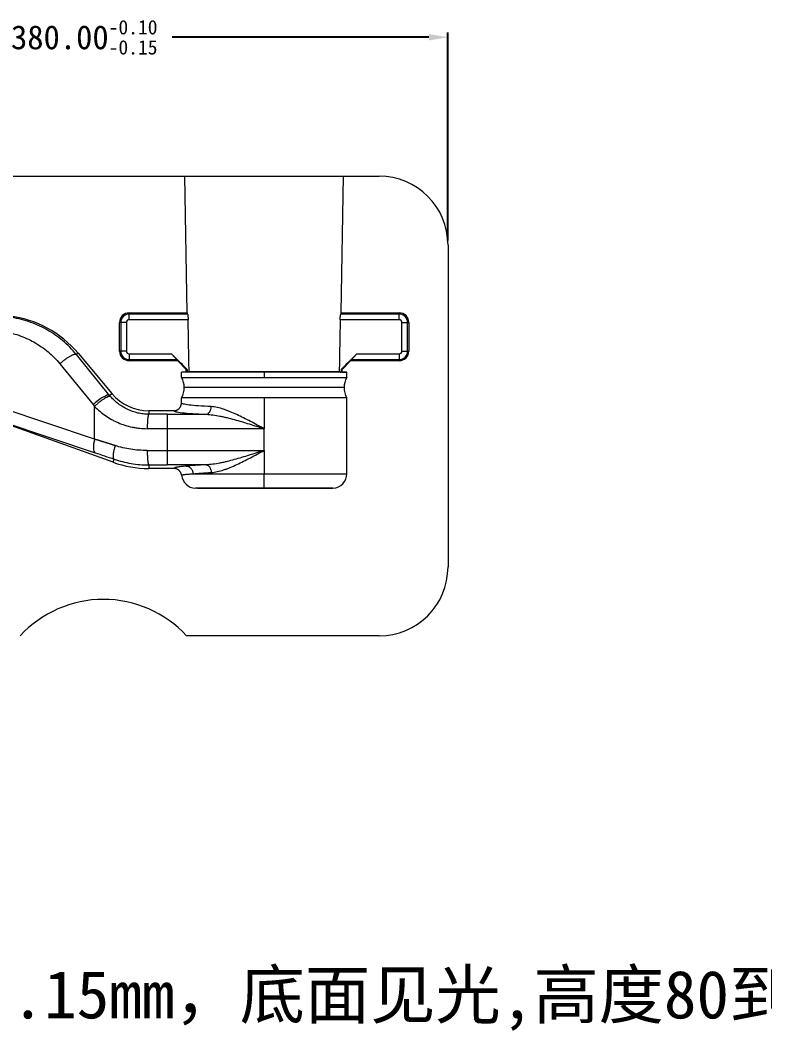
# Model space of a CAD drawing. Header units: millimetres. Extents: x 588 to 2025, y -315 to 707.
# Drawn here: x 918 to 1307, y -315 to 213 of the extents above; entities that cross this region are included whole.
import ezdxf

# ---------------------------------------------------------------- set-up
doc = ezdxf.new("R2010")
doc.units = ezdxf.units.MM
doc.layers.add('core', color=7, linetype='Continuous', lineweight=20)
doc.layers.add('dim', color=82, linetype='Continuous', lineweight=9)
doc.dimstyles.get("Standard").update_dxf_attribs({"dimscale": 5, "dimtxt": 0.18, "dimasz": 0.18, "dimexe": 0.18, "dimexo": 0.0625, "dimgap": 0.09, "dimtad": 0, "dimtih": 1, "dimtoh": 1, "dimzin": 0, "dimdsep": 46, "dimtxsty": 'Standard', "dimcen": 0.09, "dimadec": 0, "dimazin": 0, "dimtfac": 1, "dimtofl": 0, "dimtmove": 0, "dimatfit": 3, "dimfxl": 0, "dimtolj": 1, "dimtzin": 0, "dimarcsym": 0})

# ---------------------------------------------------------------- blocks, each defined once
blk = doc.blocks.new('*D8')
at = {"layer": 'Defpoints', "color": 0, "lineweight": 18, "transparency": 16777216}
for p in [(1141.22, 203.85), (761.22, 95.3), (1141.22, 95.3)]:
    blk.add_point(p, dxfattribs=at)
at = {"layer": 'dim', "color": 0, "lineweight": -2, "transparency": 16777216}
for p, q in [((761.22, 97.8), (761.22, 206.35)), ((1141.22, 97.8), (1141.22, 206.35)), ((771.22, 203.85), (905.39, 203.85)), ((1131.22, 203.85), (997.06, 203.85))]:
    blk.add_line(p, q, dxfattribs=at)
at = {"layer": 'dim', "color": 0, "lineweight": 18, "transparency": 16777216}
for points in [[(771.22, 205.51), (771.22, 202.18), (761.22, 203.85)], [(1131.22, 205.51), (1131.22, 202.18), (1141.22, 203.85)]]:
    blk.add_solid(points, dxfattribs=at)
at = {"layer": 'dim', "color": 0, "lineweight": 18, "transparency": 16777216, "insert": (951.22, 203.85), "char_height": 12.5, "attachment_point": 5}
blk.add_mtext('\\A1;380.00{\\H7.5;\\S-0.10^ -0.15;}', dxfattribs=at)

msp = doc.modelspace()

# ---------------------------------------------------------------- linework, layer by layer
at = {"layer": 'core', "lineweight": 18}
for p, q in [((797.225, 131.301), (1003.736, 131.301)), ((1004.981, 59.963), (1003.736, 131.301)), ((1003.736, 131.301), (1086.654, 131.301)), ((1085.409, 59.963), (1086.654, 131.301)), ((1086.654, 131.301), (1105.225, 131.301)), ((1141.225, 95.301), (1141.225, -72.699)), ((974.623, 59.963), (1004.981, 59.963)), ((1085.409, 59.963), (1115.767, 59.963)), ((969.623, 39.963), (969.623, 54.963)), ((1120.767, 54.963), (1120.767, 39.963)), ((947.982, 38.894), (965.648, 17.841)), ((1000.02, 34.963), (974.623, 34.963)), ((1004.52, 30.463), (1000.02, 34.963)), ((1085.87, 30.463), (1090.37, 34.963)), ((1115.767, 34.963), (1090.37, 34.963)), ((1004.52, 29.053), (1001.98, 28.964)), ((1001.98, 26.219), (1001.98, 28.964)), ((1045.195, 28.964), (1001.98, 28.964)), ((1004.52, 29.053), (1004.52, 30.463)), ((1004.965, 30.463), (1004.52, 30.463)), ((1004.965, 29.053), (1004.52, 29.053)), ((1004.965, 30.463), (1004.965, 29.053)), ((1004.965, 29.053), (1005.976, 29.088)), ((1084.414, 29.088), (1005.976, 29.088)), ((1088.41, 28.964), (1045.195, 28.964)), ((1085.87, 30.463), (1085.425, 30.463)), ((1085.425, 30.463), (1085.425, 29.053)), ((1085.87, 29.053), (1085.425, 29.053)), ((1085.87, 29.053), (1085.87, 30.463)), ((1085.87, 29.053), (1088.41, 28.964)), ((1088.41, 26.219), (1088.41, 28.964)), ((1001.98, 26.219), (1045.195, 26.219)), ((1045.195, 26.219), (1088.41, 26.219)), ((1001.98, 12.892), (1001.98, 15.63)), ((1045.195, 15.63), (1001.98, 15.63)), ((1088.41, 15.63), (1045.195, 15.63)), ((1088.41, -24.053), (1088.41, 15.63)), ((997.96, 8.866), (984.895, 8.866)), ((966.235, -18.039), (908.517, 2.661)), ((998.028, -21.284), (984.895, -21.284)), ((1010.309, -31.623), (1009.254, -31.586)), ((1038.665, -31.635), (1011.01, -31.635)), ((1051.725, -31.635), (1038.665, -31.635)), ((1079.379, -31.635), (1051.725, -31.635)), ((1080.081, -31.623), (1081.136, -31.586)), ((1105.225, -108.699), (1004.691, -108.699))]:
    msp.add_line(p, q, dxfattribs=at)
at = {"layer": 'core', "lineweight": 13}
for p, q in [((974.623, 59.342), (974.623, 59.963)), ((974.623, 56.387), (974.623, 59.342)), ((1005.146, 59.342), (974.623, 59.342)), ((1115.767, 59.342), (1085.244, 59.342)), ((1115.767, 59.342), (1115.767, 59.963)), ((1115.767, 56.387), (1115.767, 59.342)), ((970.244, 54.963), (969.623, 54.963)), ((973.198, 54.963), (970.244, 54.963)), ((970.244, 54.963), (970.244, 39.963)), ((973.198, 54.963), (973.198, 39.963)), ((1005.494, 56.387), (974.623, 56.387)), ((1115.767, 56.387), (1084.896, 56.387)), ((1117.192, 54.963), (1120.146, 54.963)), ((1117.192, 39.963), (1117.192, 54.963)), ((1120.146, 54.963), (1120.767, 54.963)), ((1120.146, 39.963), (1120.146, 54.963)), ((947.982, 38.894), (947.105, 38.158)), ((964.487, 16.867), (947.105, 38.158)), ((970.244, 39.963), (969.623, 39.963)), ((973.198, 39.963), (970.244, 39.963)), ((974.623, 38.538), (974.623, 35.584)), ((974.623, 38.538), (996.815, 38.538)), ((1093.575, 38.538), (1115.767, 38.538)), ((1115.767, 38.538), (1115.767, 35.584)), ((1117.192, 39.963), (1120.146, 39.963)), ((1120.146, 39.963), (1120.767, 39.963)), ((938.502, 33.319), (955.884, 12.028)), ((974.623, 35.584), (999.535, 35.584)), ((974.623, 35.584), (974.623, 34.963)), ((1090.855, 35.584), (1115.767, 35.584)), ((1115.767, 35.584), (1115.767, 34.963)), ((1045.195, 28.964), (1045.195, 26.219)), ((964.487, 16.867), (965.648, 17.841)), ((1086.902, 20.924), (1003.487, 20.924)), ((956.654, -5.996), (956.654, 11.117)), ((1045.195, 15.63), (1045.195, -0.552)), ((956.654, -5.996), (908.392, 10.221)), ((984.895, 8.866), (984.895, 7.002)), ((994.48, 6.976), (994.48, -0.552)), ((994.48, 6.976), (1014.95, 6.976)), ((908.687, 3.136), (956.95, -13.081)), ((1045.195, -0.552), (994.48, -0.552)), ((994.48, -0.552), (994.48, -11.866)), ((1045.195, -11.866), (1045.195, -0.552)), ((994.48, -11.866), (1045.195, -11.866)), ((994.48, -11.866), (994.48, -19.394)), ((1045.195, -11.866), (1045.195, -24.053)), ((966.235, -18.039), (966.812, -16.43)), ((984.895, -19.419), (984.895, -21.284)), ((1014.95, -19.394), (994.48, -19.394)), ((1007.955, -24.053), (1045.195, -24.053)), ((1045.195, -31.586), (1045.195, -24.053)), ((1045.195, -24.053), (1088.41, -24.053)), ((1045.195, -31.586), (1009.254, -31.586)), ((1010.309, -31.623), (1045.195, -31.623)), ((1081.136, -31.586), (1045.195, -31.586)), ((1045.195, -31.586), (1045.195, -31.623)), ((1045.195, -31.635), (1045.195, -31.623)), ((1045.195, -31.623), (1080.081, -31.623))]:
    msp.add_line(p, q, dxfattribs=at)
at = {"layer": 'core', "lineweight": 18}
for centre, radius, start, end in [((1105.225, 95.301), 36, 0, 90), ((905.639, 3.364), 55.275, 40, 83.21462), ((974.623, 54.963), 5, 90, 180), ((1115.767, 54.963), 5, 0, 90), ((974.623, 39.963), 5, 180, 270), ((1115.767, 39.963), 5, 270, 360), ((993.437, 20.924), 10.05, 0, 31.78833), ((1096.952, 20.924), 10.05, 148.21167, 180), ((984.895, 33.991), 25.125, 220, 270), ((993.437, 20.924), 10.05, 328.21167, 0), ((1096.952, 20.924), 10.05, 180, 211.78833), ((984.895, 33.991), 55.275, 250.27, 270), ((1009.517, -24.053), 7.537, 186.23886, 268), ((1080.872, -24.053), 7.537, 272, 0), ((1011.01, -11.535), 20.1, 268, 270), ((1079.379, -11.535), 20.1, 270, 272), ((1105.225, -72.699), 36, 270, 0), ((961.225, -148.699), 59.07, 42.62232, 137.37768)]:
    msp.add_arc(centre, radius, start, end, dxfattribs=at)
at = {"layer": 'core', "lineweight": 13}
for centre, radius, start, end in [((974.623, 54.963), 4.379, 90, 180), ((1115.767, 54.963), 4.379, 360, 90), ((974.623, 54.963), 1.425, 90, 180), ((1115.767, 54.963), 1.425, 360, 90), ((974.623, 39.963), 4.379, 180, 270), ((974.623, 39.963), 1.425, 180, 270), ((1115.767, 39.963), 1.425, 270, 0), ((1115.767, 39.963), 4.379, 270, 360)]:
    msp.add_arc(centre, radius, start, end, dxfattribs=at)
at = {"layer": 'core', "lineweight": 18}
for start_param, end_param in [(3.1446705, 3.2323495), (6.1924285, 6.2801075)]:
    msp.add_ellipse((1045.195, 59.985), major_axis=(40.214, 0), ratio=0.1763278, start_param=start_param, end_param=end_param, dxfattribs=at)
at = {"layer": 'core', "lineweight": 13}
for centre, major_axis, ratio, start_param, end_param in [((958.721, 12.028), (5.839, 4.767), 0.2488373, 0.054062, 1.8666462), ((959.491, -5.996), (2.401, 7.145), 0.3593654, 1.6909698, 3.0854808)]:
    msp.add_ellipse(centre, major_axis=major_axis, ratio=ratio, start_param=start_param, end_param=end_param, dxfattribs=at)
at = {"layer": 'core', "lineweight": 18}
for points, knots in [([(1005.146, 59.342), (1005.162, 59.311), (1005.179, 59.266), (1005.205, 59.177), (1005.214, 59.144), (1005.227, 59.089), (1005.234, 59.06), (1005.241, 59.029), (1005.246, 59.008), (1005.248, 58.997), (1005.269, 58.898), (1005.288, 58.799), (1005.315, 58.632), (1005.325, 58.573), (1005.338, 58.481), (1005.343, 58.449), (1005.351, 58.385), (1005.356, 58.352), (1005.378, 58.184), (1005.394, 58.041), (1005.416, 57.816), (1005.423, 57.739), (1005.433, 57.62), (1005.437, 57.58), (1005.441, 57.519), (1005.443, 57.499), (1005.446, 57.458), (1005.448, 57.437), (1005.461, 57.251), (1005.47, 57.083), (1005.482, 56.826), (1005.485, 56.739), (1005.489, 56.608), (1005.49, 56.564), (1005.493, 56.476), (1005.493, 56.432), (1005.494, 56.387)], [0, 0, 0, 0, 0.125, 0.125, 0.1875, 0.1875, 0.21875, 0.234375, 0.234375, 0.25, 0.25, 0.375, 0.375, 0.4375, 0.4375, 0.46875, 0.46875, 0.5, 0.5, 0.625, 0.625, 0.6875, 0.6875, 0.71875, 0.71875, 0.734375, 0.734375, 0.75, 0.75, 0.875, 0.875, 0.9375, 0.9375, 0.96875, 0.96875, 1, 1, 1, 1]), ([(1084.896, 56.387), (1084.899, 56.564), (1084.904, 56.738), (1084.916, 56.996), (1084.92, 57.081), (1084.927, 57.207), (1084.931, 57.27), (1084.937, 57.354), (1084.939, 57.396), (1084.953, 57.582), (1084.966, 57.739), (1084.988, 57.965), (1084.996, 58.038), (1085.008, 58.145), (1085.013, 58.181), (1085.019, 58.233), (1085.021, 58.25), (1085.025, 58.284), (1085.028, 58.301), (1085.047, 58.452), (1085.065, 58.575), (1085.093, 58.742), (1085.102, 58.795), (1085.116, 58.87), (1085.121, 58.894), (1085.13, 58.941), (1085.135, 58.964), (1085.158, 59.073), (1085.176, 59.147), (1085.202, 59.236), (1085.211, 59.262), (1085.223, 59.296), (1085.227, 59.307), (1085.236, 59.326), (1085.24, 59.334), (1085.244, 59.342)], [0, 0, 0, 0, 0.125, 0.125, 0.1875, 0.1875, 0.21875, 0.234375, 0.25, 0.25, 0.375, 0.375, 0.4375, 0.4375, 0.46875, 0.46875, 0.484375, 0.484375, 0.5, 0.5, 0.625, 0.625, 0.6875, 0.6875, 0.71875, 0.71875, 0.75, 0.75, 0.875, 0.875, 0.9375, 0.9375, 0.96875, 0.96875, 1, 1, 1, 1]), ([(999.535, 35.584), (999.524, 35.602), (999.508, 35.626), (999.468, 35.683), (999.442, 35.717), (999.398, 35.774), (999.382, 35.794), (999.356, 35.826), (999.348, 35.837), (999.329, 35.859), (999.32, 35.871), (999.272, 35.929), (999.231, 35.978), (999.141, 36.084), (999.093, 36.14), (999.029, 36.213), (999.016, 36.228), (998.989, 36.258), (998.976, 36.273), (998.935, 36.319), (998.908, 36.35), (998.824, 36.444), (998.766, 36.508), (998.646, 36.64), (998.585, 36.707), (998.458, 36.844), (998.393, 36.914), (998.31, 37.003), (998.293, 37.021), (998.26, 37.057), (998.243, 37.075), (998.192, 37.129), (998.158, 37.165), (997.986, 37.347), (997.846, 37.493), (997.56, 37.788), (997.414, 37.937), (997.229, 38.124), (997.191, 38.162), (997.117, 38.237), (997.079, 38.275), (996.966, 38.388), (996.891, 38.463), (996.815, 38.538)], [0, 0, 0, 0, 0.0625, 0.0625, 0.125, 0.125, 0.15625, 0.15625, 0.171875, 0.171875, 0.1875, 0.1875, 0.25, 0.25, 0.3125, 0.3125, 0.328125, 0.328125, 0.34375, 0.34375, 0.375, 0.375, 0.4375, 0.4375, 0.5, 0.5, 0.5625, 0.5625, 0.578125, 0.578125, 0.59375, 0.59375, 0.625, 0.625, 0.75, 0.75, 0.875, 0.875, 0.90625, 0.90625, 0.9375, 0.9375, 1, 1, 1, 1]), ([(1093.575, 38.538), (1093.423, 38.388), (1093.274, 38.238), (1092.979, 37.94), (1092.834, 37.792), (1092.548, 37.497), (1092.407, 37.35), (1092.131, 37.058), (1091.998, 36.916), (1091.808, 36.71), (1091.746, 36.643), (1091.656, 36.543), (1091.626, 36.511), (1091.568, 36.446), (1091.539, 36.414), (1091.455, 36.319), (1091.401, 36.258), (1091.299, 36.141), (1091.251, 36.086), (1091.161, 35.98), (1091.119, 35.93), (1091.061, 35.86), (1091.043, 35.838), (1091.009, 35.795), (1090.993, 35.775), (1090.948, 35.718), (1090.923, 35.684), (1090.892, 35.641), (1090.883, 35.628), (1090.867, 35.604), (1090.861, 35.593), (1090.855, 35.584)], [0, 0, 0, 0, 0.125, 0.125, 0.25, 0.25, 0.375, 0.375, 0.5, 0.5, 0.5625, 0.5625, 0.59375, 0.59375, 0.625, 0.625, 0.6875, 0.6875, 0.75, 0.75, 0.8125, 0.8125, 0.84375, 0.84375, 0.875, 0.875, 0.9375, 0.9375, 0.96875, 0.96875, 1, 1, 1, 1]), ([(997.96, 8.866), (998.093, 8.866), (998.225, 8.873), (998.486, 8.899), (998.616, 8.918), (998.873, 8.969), (999, 9.001), (999.158, 9.049), (999.19, 9.059), (999.253, 9.079), (999.284, 9.09), (999.378, 9.124), (999.439, 9.148), (999.622, 9.224), (999.74, 9.28), (999.971, 9.404), (1000.083, 9.472), (1000.247, 9.582), (1000.301, 9.619), (1000.381, 9.678), (1000.407, 9.698), (1000.459, 9.739), (1000.485, 9.76), (1000.613, 9.865), (1000.711, 9.953), (1000.896, 10.138), (1001.071, 10.333), (1001.227, 10.544), (1001.319, 10.682), (1001.337, 10.709), (1001.372, 10.765), (1001.39, 10.794), (1001.441, 10.879), (1001.473, 10.936), (1001.567, 11.11), (1001.623, 11.228), (1001.723, 11.47), (1001.79, 11.655), (1001.842, 11.846), (1001.875, 11.974), (1001.889, 12.039), (1001.928, 12.234), (1001.947, 12.364), (1001.973, 12.627), (1001.98, 12.759), (1001.98, 12.892)], [0, 0, 0, 0, 0.0625, 0.0625, 0.125, 0.125, 0.1875, 0.1875, 0.203125, 0.203125, 0.21875, 0.21875, 0.25, 0.25, 0.3125, 0.3125, 0.375, 0.375, 0.40625, 0.40625, 0.421875, 0.421875, 0.4375, 0.4375, 0.5, 0.5, 0.5625, 0.625, 0.625, 0.640625, 0.640625, 0.65625, 0.65625, 0.6875, 0.6875, 0.75, 0.75, 0.8125, 0.84375, 0.84375, 0.875, 0.875, 0.9375, 0.9375, 1, 1, 1, 1]), ([(1014.95, 6.976), (1015.248, 6.994), (1015.888, 7.199), (1016.785, 8.128), (1017.381, 9.528), (1017.512, 10.526), (1017.524, 10.99)], [0, 0, 0, 0, 0.2500056, 0.5000112, 0.7500168, 1, 1, 1, 1]), ([(1004.492, -20.039), (1004.895, -20.051), (1005.762, -20.245), (1006.978, -21.171), (1007.778, -22.58), (1007.945, -23.587), (1007.955, -24.053)], [0, 0, 0, 0, 0.2500001, 0.5000001, 0.7500002, 1, 1, 1, 1]), ([(1014.95, -19.394), (1015.248, -19.412), (1015.888, -19.617), (1016.785, -20.546), (1017.381, -21.946), (1017.512, -22.944), (1017.524, -23.408)], [0, 0, 0, 0, 0.2500001, 0.5000002, 0.7500003, 1, 1, 1, 1]), ([(1002.025, -24.873), (1002.011, -24.75), (1001.992, -24.628), (1001.943, -24.389), (1001.914, -24.27), (1001.844, -24.037), (1001.803, -23.921), (1001.735, -23.751), (1001.711, -23.694), (1001.672, -23.61), (1001.659, -23.582), (1001.632, -23.527), (1001.619, -23.499), (1001.548, -23.362), (1001.487, -23.256), (1001.356, -23.05), (1001.216, -22.85), (1001.059, -22.663), (1000.954, -22.55), (1000.933, -22.528), (1000.89, -22.483), (1000.868, -22.461), (1000.803, -22.396), (1000.758, -22.354), (1000.621, -22.231), (1000.526, -22.154), (1000.331, -22.009), (1000.23, -21.94), (1000.021, -21.813), (999.914, -21.753), (999.776, -21.685), (999.748, -21.672), (999.692, -21.646), (999.608, -21.608), (999.523, -21.572), (999.352, -21.507), (999.236, -21.468), (999.002, -21.402), (998.883, -21.374), (998.703, -21.341), (998.642, -21.331), (998.52, -21.314), (998.459, -21.307), (998.274, -21.29), (998.151, -21.284), (998.028, -21.284)], [0, 0, 0, 0, 0.0625, 0.0625, 0.125, 0.125, 0.1875, 0.1875, 0.21875, 0.21875, 0.234375, 0.234375, 0.25, 0.25, 0.3125, 0.3125, 0.375, 0.4375, 0.4375, 0.453125, 0.453125, 0.46875, 0.46875, 0.5, 0.5, 0.5625, 0.5625, 0.625, 0.625, 0.6875, 0.6875, 0.703125, 0.703125, 0.71875, 0.75, 0.75, 0.8125, 0.8125, 0.875, 0.875, 0.90625, 0.90625, 0.9375, 0.9375, 1, 1, 1, 1])]:
    msp.add_open_spline(points, degree=3, knots=knots, dxfattribs=at)
at = {"layer": 'core', "lineweight": 13}
for points, knots in [([(947.105, 38.158), (944.934, 40.806), (940.097, 45.694), (931.608, 51.548), (922.184, 55.72), (915.497, 57.285), (912.111, 57.751)], [0, 0, 0, 0, 0.25, 0.5, 0.75, 1, 1, 1, 1]), ([(947.105, 38.158), (947.048, 38.203), (946.979, 38.237), (946.817, 38.286), (946.725, 38.299), (946.516, 38.305), (946.401, 38.297), (946.149, 38.26), (946.012, 38.231), (945.72, 38.152), (945.564, 38.102), (945.235, 37.982), (945.061, 37.912), (944.7, 37.752), (944.511, 37.663), (944.121, 37.466), (943.92, 37.358), (943.507, 37.126), (943.296, 37.002), (942.866, 36.738), (942.647, 36.598), (942.204, 36.305), (941.981, 36.152), (941.532, 35.835), (941.306, 35.67), (940.857, 35.332), (940.633, 35.158), (940.188, 34.803), (939.968, 34.622), (939.534, 34.255), (939.321, 34.07), (938.903, 33.696), (938.7, 33.507), (938.502, 33.319)], [0, 0, 0, 0, 0.0625, 0.0625, 0.125, 0.125, 0.1875, 0.1875, 0.25, 0.25, 0.3125, 0.3125, 0.375, 0.375, 0.4375, 0.4375, 0.5, 0.5, 0.5625, 0.5625, 0.625, 0.625, 0.6875, 0.6875, 0.75, 0.75, 0.8125, 0.8125, 0.875, 0.875, 0.9375, 0.9375, 1, 1, 1, 1]), ([(965.085, 16.154), (964.981, 16.232), (964.691, 16.331), (963.973, 16.244), (962.97, 15.875), (961.736, 15.218), (960.369, 14.321), (958.993, 13.269), (957.718, 12.166), (956.986, 11.456), (956.654, 11.117)], [0, 0, 0, 0, 0.1250005, 0.2500011, 0.3750017, 0.5000024, 0.625003, 0.7500037, 0.8750043, 1, 1, 1, 1]), ([(984.895, 7.002), (983.929, 7.008), (982.492, 7.097), (980.591, 7.373), (977.796, 7.935), (975.151, 8.85), (972.643, 10.105), (971.01, 11.035), (968.332, 12.855), (966.31, 14.743), (965.085, 16.154)], [0, 0, 0, 0, 0.125, 0.1875, 0.25, 0.5, 0.5625, 0.625, 0.75, 1, 1, 1, 1]), ([(956.654, 11.117), (958.36, 9.314), (961.172, 6.906), (964.891, 4.587), (967.157, 3.405), (970.634, 1.81), (974.298, 0.649), (978.165, -0.061), (980.795, -0.408), (982.783, -0.519), (984.118, -0.526)], [0, 0, 0, 0, 0.25, 0.375, 0.4375, 0.5, 0.75, 0.8125, 0.875, 1, 1, 1, 1]), ([(1017.524, 10.99), (1015.101, 11.106), (1012.901, 11.237), (1009.048, 11.523), (1007.396, 11.678), (1004.721, 12.005), (1003.697, 12.177), (1002.396, 12.512), (1002.054, 12.674), (1001.991, 12.837)], [0, 0, 0, 0, 0.2565089, 0.2565089, 0.5130178, 0.5130178, 0.7695267, 0.7695267, 1, 1, 1, 1]), ([(1045.195, -0.552), (1043.992, 0.099), (1041.594, 1.395), (1038.011, 3.301), (1034.428, 5.141), (1030.915, 6.842), (1028.026, 8.115), (1025.735, 9.017), (1023.448, 9.83), (1020.681, 10.62), (1018.562, 10.941), (1017.524, 10.99)], [0, 0, 0, 0, 0.125, 0.25, 0.375, 0.5, 0.625, 0.6875, 0.75, 0.875, 1, 1, 1, 1]), ([(997.96, 8.866), (997.975, 8.692), (998.722, 8.337), (1002.018, 7.825), (1007.449, 7.356), (1012.286, 7.092), (1014.95, 6.976)], [0, 0, 0, 0, 0.2416438, 0.4944292, 0.7472146, 1, 1, 1, 1]), ([(1014.95, 6.976), (1016.084, 6.943), (1018.401, 6.735), (1020.821, 6.323), (1022.676, 5.955), (1023.926, 5.69), (1026.43, 5.102), (1029.588, 4.272), (1033.427, 3.163), (1037.343, 1.963), (1041.26, 0.719), (1043.88, -0.127), (1045.195, -0.552)], [0, 0, 0, 0, 0.125, 0.25, 0.25, 0.3125, 0.375, 0.5, 0.625, 0.75, 0.875, 1, 1, 1, 1]), ([(994.48, -0.552), (994.427, -0.552), (994.323, -0.552), (994.165, -0.552), (994.008, -0.552), (993.851, -0.551), (993.693, -0.551), (993.536, -0.551), (993.379, -0.551), (993.222, -0.551), (993.064, -0.551), (992.907, -0.551), (992.75, -0.551), (992.593, -0.551), (992.435, -0.551), (992.278, -0.55), (992.121, -0.55), (991.964, -0.55), (991.806, -0.55), (991.649, -0.55), (991.492, -0.549), (991.335, -0.549), (991.178, -0.549), (991.02, -0.549), (990.863, -0.548), (990.706, -0.548), (990.549, -0.548), (990.392, -0.548), (990.235, -0.547), (990.077, -0.547), (989.92, -0.547), (989.763, -0.546), (989.606, -0.546), (989.449, -0.545), (989.292, -0.545), (989.135, -0.545), (988.978, -0.544), (988.821, -0.544), (988.664, -0.543), (988.507, -0.543), (988.35, -0.543), (988.193, -0.542), (988.036, -0.542), (987.879, -0.541), (987.722, -0.541), (987.565, -0.54), (987.408, -0.54), (987.251, -0.539), (987.094, -0.538), (986.938, -0.538), (986.781, -0.537), (986.624, -0.537), (986.467, -0.536), (986.31, -0.535), (986.154, -0.535), (985.997, -0.534), (985.84, -0.534), (985.683, -0.533), (985.527, -0.532), (985.37, -0.532), (985.214, -0.531), (985.057, -0.53), (984.9, -0.529), (984.744, -0.529), (984.587, -0.528), (984.431, -0.527), (984.274, -0.526), (984.17, -0.526), (984.118, -0.526)], [0, 0, 0, 0, 0.0151513, 0.0303027, 0.045454, 0.0606054, 0.0757567, 0.0909081, 0.1060595, 0.1212108, 0.1363622, 0.1515136, 0.166665, 0.1818163, 0.1969677, 0.2121191, 0.2272705, 0.2424219, 0.2575733, 0.2727247, 0.2878762, 0.3030276, 0.318179, 0.3333304, 0.3484819, 0.3636333, 0.3787848, 0.3939362, 0.4090877, 0.4242392, 0.4393906, 0.4545421, 0.4696936, 0.4848451, 0.4999966, 0.5151481, 0.5302996, 0.5454511, 0.5606026, 0.5757542, 0.5909057, 0.6060572, 0.6212088, 0.6363603, 0.6515119, 0.6666635, 0.681815, 0.6969666, 0.7121182, 0.7272698, 0.7424214, 0.757573, 0.7727247, 0.7878763, 0.8030279, 0.8181796, 0.8333312, 0.8484829, 0.8636346, 0.8787863, 0.8939379, 0.9090896, 0.9242413, 0.9393931, 0.9545448, 0.9696965, 0.9848483, 1, 1, 1, 1]), ([(967.316, -9.345), (967.067, -10.126), (966.726, -11.376), (966.43, -12.97), (966.305, -14.062), (966.286, -14.988), (966.401, -15.947), (966.627, -16.32), (966.812, -16.43)], [0, 0, 0, 0, 0.2500002, 0.3750002, 0.5000003, 0.6250004, 0.7500005, 1, 1, 1, 1]), ([(984.118, -11.892), (984.17, -11.892), (984.274, -11.892), (984.431, -11.891), (984.588, -11.89), (984.744, -11.889), (984.901, -11.889), (985.058, -11.888), (985.214, -11.887), (985.371, -11.886), (985.528, -11.886), (985.685, -11.885), (985.841, -11.884), (985.998, -11.884), (986.155, -11.883), (986.312, -11.882), (986.469, -11.882), (986.626, -11.881), (986.782, -11.881), (986.939, -11.88), (987.096, -11.88), (987.253, -11.879), (987.41, -11.878), (987.567, -11.878), (987.724, -11.877), (987.881, -11.877), (988.038, -11.876), (988.195, -11.876), (988.352, -11.875), (988.509, -11.875), (988.666, -11.874), (988.823, -11.874), (988.98, -11.874), (989.137, -11.873), (989.294, -11.873), (989.451, -11.872), (989.608, -11.872), (989.765, -11.872), (989.922, -11.871), (990.08, -11.871), (990.237, -11.871), (990.394, -11.87), (990.551, -11.87), (990.708, -11.87), (990.865, -11.869), (991.022, -11.869), (991.179, -11.869), (991.337, -11.869), (991.494, -11.868), (991.651, -11.868), (991.808, -11.868), (991.965, -11.868), (992.122, -11.868), (992.28, -11.868), (992.437, -11.867), (992.594, -11.867), (992.751, -11.867), (992.908, -11.867), (993.065, -11.867), (993.223, -11.867), (993.38, -11.867), (993.537, -11.867), (993.694, -11.866), (993.851, -11.866), (994.008, -11.866), (994.166, -11.866), (994.323, -11.866), (994.427, -11.866), (994.48, -11.866)], [0, 0, 0, 0, 0.0151646, 0.0303289, 0.0454927, 0.0606561, 0.0758191, 0.0909817, 0.1061439, 0.1213057, 0.1364671, 0.1516281, 0.1667887, 0.1819489, 0.1971086, 0.212268, 0.227427, 0.2425855, 0.2577437, 0.2729014, 0.2880588, 0.3032157, 0.3183723, 0.3335284, 0.3486841, 0.3638395, 0.3789944, 0.3941489, 0.409303, 0.4244567, 0.4396101, 0.454763, 0.4699155, 0.4850676, 0.5002193, 0.5153706, 0.5305215, 0.545672, 0.560822, 0.5759717, 0.591121, 0.6062699, 0.6214184, 0.6365665, 0.6517141, 0.6668614, 0.6820083, 0.6971548, 0.7123008, 0.7274465, 0.7425918, 0.7577366, 0.7728811, 0.7880252, 0.8031688, 0.8183121, 0.833455, 0.8485974, 0.8637395, 0.8788811, 0.8940224, 0.9091633, 0.9243037, 0.9394438, 0.9545834, 0.9697227, 0.9848615, 1, 1, 1, 1]), ([(1045.195, -11.866), (1043.88, -12.291), (1041.26, -13.137), (1037.343, -14.381), (1033.427, -15.581), (1029.588, -16.69), (1026.43, -17.52), (1023.926, -18.108), (1021.426, -18.638), (1018.401, -19.153), (1016.084, -19.361), (1014.95, -19.394)], [0, 0, 0, 0, 0.125, 0.25, 0.375, 0.5, 0.625, 0.6875, 0.75, 0.875, 1, 1, 1, 1]), ([(1017.524, -23.408), (1018.562, -23.358), (1020.681, -23.038), (1023.448, -22.248), (1025.735, -21.435), (1028.026, -20.533), (1030.915, -19.26), (1034.428, -17.559), (1038.011, -15.719), (1041.594, -13.813), (1043.992, -12.517), (1045.195, -11.866)], [0, 0, 0, 0, 0.125, 0.25, 0.3125, 0.375, 0.5, 0.625, 0.75, 0.875, 1, 1, 1, 1]), ([(1004.492, -20.039), (1003.412, -20.135), (1001.527, -20.333), (999.998, -20.567), (999.229, -20.728), (998.895, -20.809), (998.614, -20.891), (998.181, -21.049), (998.025, -21.18), (998.028, -21.284)], [0, 0, 0, 0, 0.2536329, 0.5072659, 0.5706741, 0.6340823, 0.6974906, 0.7608988, 1, 1, 1, 1]), ([(1002.025, -24.873), (1002.017, -24.803), (1002.161, -24.715), (1002.571, -24.609), (1002.829, -24.556), (1003.136, -24.503), (1003.841, -24.398), (1005.243, -24.245), (1006.968, -24.116), (1007.955, -24.053)], [0, 0, 0, 0, 0.2455, 0.308375, 0.37125, 0.434125, 0.497, 0.7485, 1, 1, 1, 1])]:
    msp.add_open_spline(points, degree=3, knots=knots, dxfattribs=at)
at = {"layer": 'core', "lineweight": 18}
for points in [[(1005.976, 29.088), (1005.923, 32.116), (1005.816, 38.176), (1005.655, 47.276), (1005.548, 53.349), (1005.494, 56.387)], [(1084.896, 56.387), (1084.842, 53.349), (1084.735, 47.276), (1084.574, 38.176), (1084.467, 32.116), (1084.414, 29.088)], [(908.384, 50.276), (911.304, 49.866), (917.067, 48.5), (925.18, 44.882), (932.481, 39.821), (936.637, 35.603), (938.502, 33.319)], [(1004.965, 30.463), (1004.082, 31.335), (1002.302, 33.097), (999.586, 35.79), (997.744, 37.616), (996.815, 38.538)], [(1093.575, 38.538), (1092.646, 37.616), (1090.804, 35.79), (1088.088, 33.097), (1086.307, 31.335), (1085.425, 30.463)], [(999.535, 35.584), (999.652, 35.376), (999.814, 35.169), (1000.02, 34.963)], [(1090.37, 34.963), (1090.576, 35.169), (1090.738, 35.376), (1090.855, 35.584)], [(1084.414, 29.088), (1084.582, 29.082), (1084.918, 29.071), (1085.256, 29.059), (1085.425, 29.053)], [(965.085, 16.154), (964.881, 16.388), (964.682, 16.626), (964.487, 16.867)], [(1001.991, 12.837), (1001.984, 12.855), (1001.98, 12.873), (1001.98, 12.892)], [(1014.95, -19.394), (1012.872, -19.484), (1009.012, -19.685), (1005.865, -19.917), (1004.492, -20.039)]]:
    msp.add_open_spline(points, degree=3, dxfattribs=at)
at = {"layer": 'core', "lineweight": 13}
for points in [[(955.884, 12.028), (956.135, 11.72), (956.392, 11.417), (956.654, 11.117)], [(994.48, 6.976), (991.279, 6.976), (988.079, 6.984), (984.895, 7.002)], [(984.118, -11.892), (981.196, -11.907), (975.479, -11.475), (969.998, -10.196), (967.316, -9.345)], [(956.95, -13.081), (960.171, -14.163), (963.465, -15.282), (966.812, -16.43)], [(966.812, -16.43), (969.697, -17.426), (975.594, -18.924), (981.749, -19.434), (984.895, -19.419)], [(984.895, -19.419), (988.079, -19.402), (991.279, -19.394), (994.48, -19.394)], [(1007.955, -24.053), (1009.212, -23.931), (1012.092, -23.699), (1015.622, -23.499), (1017.524, -23.408)]]:
    msp.add_open_spline(points, degree=3, dxfattribs=at)
for points, weights in [([(984.895, 7.002), (984.458, 6.781), (984.141, 3.709), (984.118, -0.526)], [0.99999970104, 0.816851748, 0.816852255578, 1.00000122377]), ([(967.316, -9.345), (963.697, -8.197), (960.136, -7.078), (956.654, -5.996)], [1.00000004992, 1.00000004914, 1.00000004838, 1.00000004765]), ([(984.118, -11.892), (984.141, -16.127), (984.458, -19.199), (984.895, -19.419)], [1.00000003802, 0.816852226537, 0.81685214325, 0.99999978816])]:
    msp.add_rational_spline(points, weights, degree=3, dxfattribs=at)

# ---------------------------------------------------------------- texts
at = {"layer": 'core', "lineweight": 18, "insert": (793.955, -283.435), "char_height": 25, "attachment_point": 1}
msp.add_mtext_dynamic_manual_height_columns('{\\fSimSun|b0|i0|c134|p2;外形小}0.15mm{\\fSimSun|b0|i0|c134|p2;，底面见光,高度80到位}', width=727.49241, gutter_width=1, heights=[0], dxfattribs=at)

# ---------------------------------------------------------------- dimensions: what is measured, and where the dimension line sits
at = {"layer": 'dim', "lineweight": 18}
dim = msp.add_linear_dim(base=(1141.225, 203.847), p1=(761.225, 95.301), p2=(1141.225, 95.301), dimstyle='Standard', override={"dimtxt": 2.5, "dimasz": 2, "dimexe": 0.49975, "dimexo": 0.49975, "dimgap": 0.49975, "dimtol": 1, "dimlim": 0, "dimtp": -0.1, "dimtm": 0.15, "dimtfac": 0.6, "dimtdec": 2, "dimtolj": 1}, dxfattribs=at)
dim.commit()
dim.dimension.update_dxf_attribs({"geometry": '*D8', "text_midpoint": (951.225, 203.847)})

doc.saveas('drawing.dxf')
